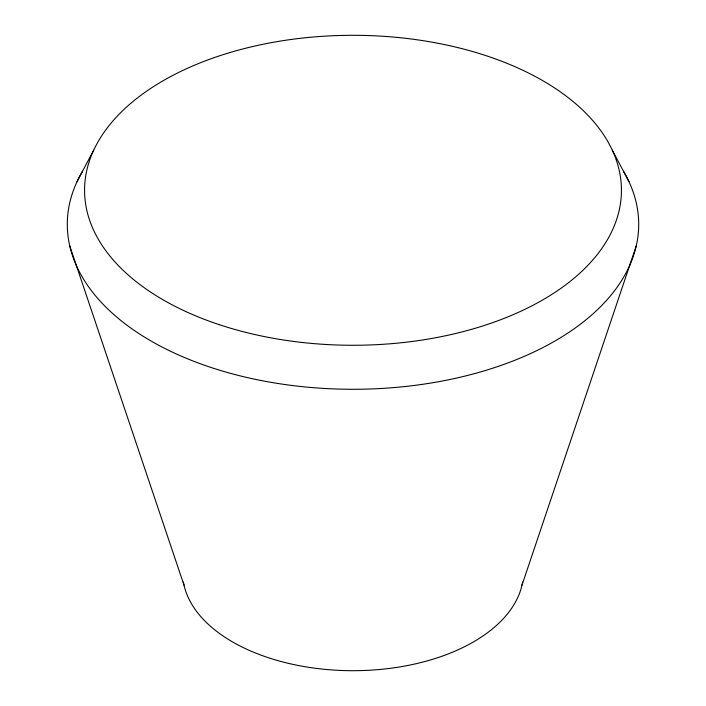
<?xml version="1.0" encoding="UTF-8"?>
<svg xmlns="http://www.w3.org/2000/svg" width="706" height="706" viewBox="0 0 706 706"><rect width="100%" height="100%" fill="white"/><g stroke="black" fill="none" stroke-linecap="round" stroke-linejoin="round"><path stroke-width="1.06" d="M521.999 585.133L636.256 245.864M77.033 181.645L93.704 150.166M612.296 150.166L628.967 181.645M69.744 245.864L184.001 585.133M623.539 171.311A285.701 164.948 0 0 1 353 389.28A285.701 164.948 0 0 1 82.461 171.311M522.634 581.938A170.464 98.416 0 0 1 353 670.7A170.464 98.416 0 0 1 183.366 581.938M218.781 324.504A268.439 154.985 0 0 0 621.439 190.285A268.439 154.985 0 0 0 218.781 56.065A268.439 154.985 0 0 0 218.781 324.504"/></g></svg>
